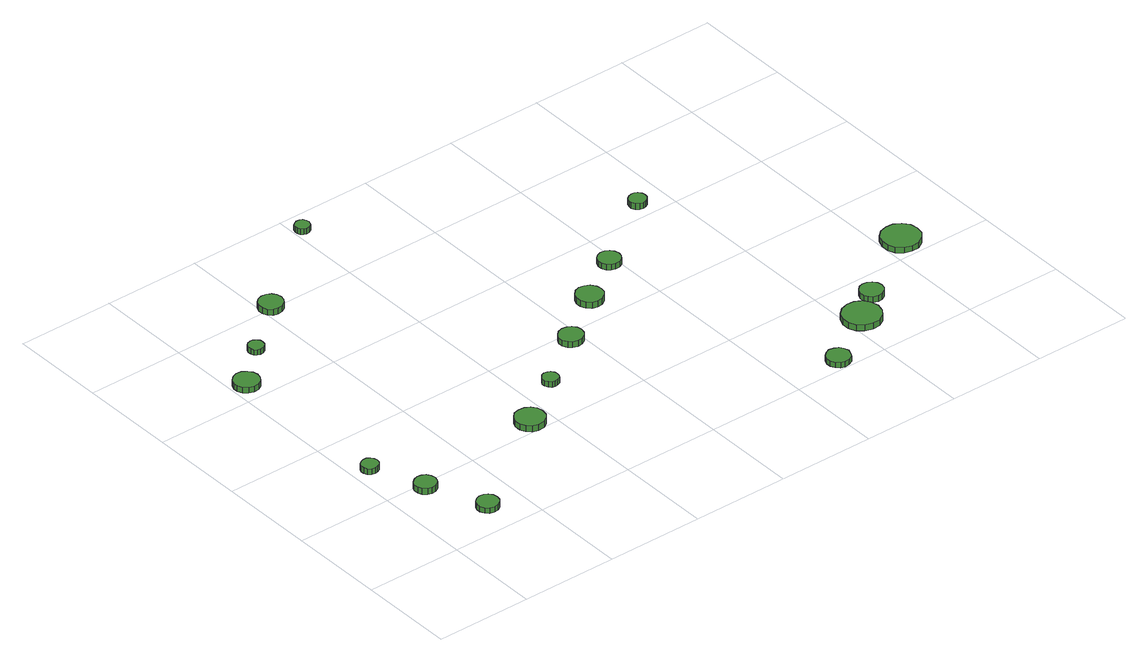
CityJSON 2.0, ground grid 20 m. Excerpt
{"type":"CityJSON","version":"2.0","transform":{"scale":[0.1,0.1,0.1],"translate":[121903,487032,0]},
"CityObjects":{
"tree1":{"type":"SolitaryVegetationObject","attributes":{"function":"something"},"geometry":[{"type":"MultiSurface","lod":"1","boundaries":[[[0,1,2,3,4,5,6,7,8,9,10,11,12,13,14]],[[15,16,17,18,19,20,21,22,23,24,25,26,27,28,29]],[[0,29,28,1]],[[1,28,27,2]],[[2,27,26,3]],[[3,26,25,4]],[[4,25,24,5]],[[5,24,23,6]],[[6,23,22,7]],[[7,22,21,8]],[[8,21,20,9]],[[9,20,19,10]],[[10,19,18,11]],[[11,18,17,12]],[[12,17,16,13]],[[13,16,15,14]],[[14,15,29,0]]]}]},
"tree2":{"type":"SolitaryVegetationObject","attributes":{"function":"something"},"geometry":[{"type":"MultiSurface","lod":"1","boundaries":[[[30,31,32,33,34,35,36,37,38,39,40,41,42,43,44]],[[45,46,47,48,49,50,51,52,53,54,55,56,57,58,59]],[[30,59,58,31]],[[31,58,57,32]],[[32,57,56,33]],[[33,56,55,34]],[[34,55,54,35]],[[35,54,53,36]],[[36,53,52,37]],[[37,52,51,38]],[[38,51,50,39]],[[39,50,49,40]],[[40,49,48,41]],[[41,48,47,42]],[[42,47,46,43]],[[43,46,45,44]],[[44,45,59,30]]]}]},
"tree3":{"type":"SolitaryVegetationObject","attributes":{"function":"something"},"geometry":[{"type":"MultiSurface","lod":"1","boundaries":[[[60,61,62,63,64,65,66,67,68,69,70,71,72,73,74]],[[75,76,77,78,79,80,81,82,83,84,85,86,87,88,89]],[[60,89,88,61]],[[61,88,87,62]],[[62,87,86,63]],[[63,86,85,64]],[[64,85,84,65]],[[65,84,83,66]],[[66,83,82,67]],[[67,82,81,68]],[[68,81,80,69]],[[69,80,79,70]],[[70,79,78,71]],[[71,78,77,72]],[[72,77,76,73]],[[73,76,75,74]],[[74,75,89,60]]]}]},
"tree4":{"type":"SolitaryVegetationObject","attributes":{"function":"something"},"geometry":[{"type":"MultiSurface","lod":"1","boundaries":[[[90,91,92,93,94,95,96,97,98,99,100,101,102,103,104]],[[105,106,107,108,109,110,111,112,113,114,115,116,117,118,119]],[[90,119,118,91]],[[91,118,117,92]],[[92,117,116,93]],[[93,116,115,94]],[[94,115,114,95]],[[95,114,113,96]],[[96,113,112,97]],[[97,112,111,98]],[[98,111,110,99]],[[99,110,109,100]],[[100,109,108,101]],[[101,108,107,102]],[[102,107,106,103]],[[103,106,105,104]],[[104,105,119,90]]]}]},
"tree5":{"type":"SolitaryVegetationObject","attributes":{"function":"something"},"geometry":[{"type":"MultiSurface","lod":"1","boundaries":[[[120,121,122,123,124,125,126,127,128,129,130,131,132,133,134]],[[135,136,137,138,139,140,141,142,143,144,145,146,147,148,149]],[[120,149,148,121]],[[121,148,147,122]],[[122,147,146,123]],[[123,146,145,124]],[[124,145,144,125]],[[125,144,143,126]],[[126,143,142,127]],[[127,142,141,128]],[[128,141,140,129]],[[129,140,139,130]],[[130,139,138,131]],[[131,138,137,132]],[[132,137,136,133]],[[133,136,135,134]],[[134,135,149,120]]]}]},
"tree6":{"type":"SolitaryVegetationObject","attributes":{"function":"something"},"geometry":[{"type":"MultiSurface","lod":"1","boundaries":[[[150,151,152,153,154,155,156,157,158,159,160,161,162,163,164]],[[165,166,167,168,169,170,171,172,173,174,175,176,177,178,179]],[[150,179,178,151]],[[151,178,177,152]],[[152,177,176,153]],[[153,176,175,154]],[[154,175,174,155]],[[155,174,173,156]],[[156,173,172,157]],[[157,172,171,158]],[[158,171,170,159]],[[159,170,169,160]],[[160,169,168,161]],[[161,168,167,162]],[[162,167,166,163]],[[163,166,165,164]],[[164,165,179,150]]]}]},
"tree7":{"type":"SolitaryVegetationObject","attributes":{"function":"something"},"geometry":[{"type":"MultiSurface","lod":"1","boundaries":[[[180,181,182,183,184,185,186,187,188,189,190,191,192,193,194]],[[195,196,197,198,199,200,201,202,203,204,205,206,207,208,209]],[[180,209,208,181]],[[181,208,207,182]],[[182,207,206,183]],[[183,206,205,184]],[[184,205,204,185]],[[185,204,203,186]],[[186,203,202,187]],[[187,202,201,188]],[[188,201,200,189]],[[189,200,199,190]],[[190,199,198,191]],[[191,198,197,192]],[[192,197,196,193]],[[193,196,195,194]],[[194,195,209,180]]]}]},
"tree8":{"type":"SolitaryVegetationObject","attributes":{"function":"something"},"geometry":[{"type":"MultiSurface","lod":"1","boundaries":[[[210,211,212,213,214,215,216,217,218,219,220,221,222,223,224]],[[225,226,227,228,229,230,231,232,233,234,235,236,237,238,239]],[[210,239,238,211]],[[211,238,237,212]],[[212,237,236,213]],[[213,236,235,214]],[[214,235,234,215]],[[215,234,233,216]],[[216,233,232,217]],[[217,232,231,218]],[[218,231,230,219]],[[219,230,229,220]],[[220,229,228,221]],[[221,228,227,222]],[[222,227,226,223]],[[223,226,225,224]],[[224,225,239,210]]]}]},
"tree9":{"type":"SolitaryVegetationObject","attributes":{"function":"something"},"geometry":[{"type":"MultiSurface","lod":"1","boundaries":[[[240,241,242,243,244,245,246,247,248,249,250,251,252,253,254]],[[255,256,257,258,259,260,261,262,263,264,265,266,267,268,269]],[[240,269,268,241]],[[241,268,267,242]],[[242,267,266,243]],[[243,266,265,244]],[[244,265,264,245]],[[245,264,263,246]],[[246,263,262,247]],[[247,262,261,248]],[[248,261,260,249]],[[249,260,259,250]],[[250,259,258,251]],[[251,258,257,252]],[[252,257,256,253]],[[253,256,255,254]],[[254,255,269,240]]]}]},
"tree10":{"type":"SolitaryVegetationObject","attributes":{"function":"something"},"geometry":[{"type":"MultiSurface","lod":"1","boundaries":[[[270,271,272,273,274,275,276,277,278,279,280,281,282,283,284]],[[285,286,287,288,289,290,291,292,293,294,295,296,297,298,299]],[[270,299,298,271]],[[271,298,297,272]],[[272,297,296,273]],[[273,296,295,274]],[[274,295,294,275]],[[275,294,293,276]],[[276,293,292,277]],[[277,292,291,278]],[[278,291,290,279]],[[279,290,289,280]],[[280,289,288,281]],[[281,288,287,282]],[[282,287,286,283]],[[283,286,285,284]],[[284,285,299,270]]]}]},
"tree11":{"type":"SolitaryVegetationObject","attributes":{"function":"something"},"geometry":[{"type":"MultiSurface","lod":"1","boundaries":[[[300,301,302,303,304,305,306,307,308,309,310,311,312,313,314]],[[315,316,317,318,319,320,321,322,323,324,325,326,327,328,329]],[[300,329,328,301]],[[301,328,327,302]],[[302,327,326,303]],[[303,326,325,304]],[[304,325,324,305]],[[305,324,323,306]],[[306,323,322,307]],[[307,322,321,308]],[[308,321,320,309]],[[309,320,319,310]],[[310,319,318,311]],[[311,318,317,312]],[[312,317,316,313]],[[313,316,315,314]],[[314,315,329,300]]]}]},
"tree12":{"type":"SolitaryVegetationObject","attributes":{"function":"something"},"geometry":[{"type":"MultiSurface","lod":"1","boundaries":[[[330,331,332,333,334,335,336,337,338,339,340,341,342,343,344]],[[345,346,347,348,349,350,351,352,353,354,355,356,357,358,359]],[[330,359,358,331]],[[331,358,357,332]],[[332,357,356,333]],[[333,356,355,334]],[[334,355,354,335]],[[335,354,353,336]],[[336,353,352,337]],[[337,352,351,338]],[[338,351,350,339]],[[339,350,349,340]],[[340,349,348,341]],[[341,348,347,342]],[[342,347,346,343]],[[343,346,345,344]],[[344,345,359,330]]]}]},
"tree13":{"type":"SolitaryVegetationObject","attributes":{"function":"something"},"geometry":[{"type":"MultiSurface","lod":"1","boundaries":[[[360,361,362,363,364,365,366,367,368,369,370,371,372,373,374]],[[375,376,377,378,379,380,381,382,383,384,385,386,387,388,389]],[[360,389,388,361]],[[361,388,387,362]],[[362,387,386,363]],[[363,386,385,364]],[[364,385,384,365]],[[365,384,383,366]],[[366,383,382,367]],[[367,382,381,368]],[[368,381,380,369]],[[369,380,379,370]],[[370,379,378,371]],[[371,378,377,372]],[[372,377,376,373]],[[373,376,375,374]],[[374,375,389,360]]]}]},
"tree14":{"type":"SolitaryVegetationObject","attributes":{"function":"something"},"geometry":[{"type":"MultiSurface","lod":"1","boundaries":[[[390,391,392,393,394,395,396,397,398,399,400,401,402,403,404]],[[405,406,407,408,409,410,411,412,413,414,415,416,417,418,419]],[[390,419,418,391]],[[391,418,417,392]],[[392,417,416,393]],[[393,416,415,394]],[[394,415,414,395]],[[395,414,413,396]],[[396,413,412,397]],[[397,412,411,398]],[[398,411,410,399]],[[399,410,409,400]],[[400,409,408,401]],[[401,408,407,402]],[[402,407,406,403]],[[403,406,405,404]],[[404,405,419,390]]]}]},
"tree15":{"type":"SolitaryVegetationObject","attributes":{"function":"something"},"geometry":[{"type":"MultiSurface","lod":"1","boundaries":[[[420,421,422,423,424,425,426,427,428,429,430,431,432,433,434]],[[435,436,437,438,439,440,441,442,443,444,445,446,447,448,449]],[[420,449,448,421]],[[421,448,447,422]],[[422,447,446,423]],[[423,446,445,424]],[[424,445,444,425]],[[425,444,443,426]],[[426,443,442,427]],[[427,442,441,428]],[[428,441,440,429]],[[429,440,439,430]],[[430,439,438,431]],[[431,438,437,432]],[[432,437,436,433]],[[433,436,435,434]],[[434,435,449,420]]]}]},
"tree16":{"type":"SolitaryVegetationObject","attributes":{"function":"something"},"geometry":[{"type":"MultiSurface","lod":"1","boundaries":[[[450,451,452,453,454,455,456,457,458,459,460,461,462,463,464]],[[465,466,467,468,469,470,471,472,473,474,475,476,477,478,479]],[[450,479,478,451]],[[451,478,477,452]],[[452,477,476,453]],[[453,476,475,454]],[[454,475,474,455]],[[455,474,473,456]],[[456,473,472,457]],[[457,472,471,458]],[[458,471,470,459]],[[459,470,469,460]],[[460,469,468,461]],[[461,468,467,462]],[[462,467,466,463]],[[463,466,465,464]],[[464,465,479,450]]]}]},
"tree17":{"type":"SolitaryVegetationObject","attributes":{"function":"something"},"geometry":[{"type":"MultiSurface","lod":"1","boundaries":[[[480,481,482,483,484,485,486,487,488,489,490,491,492,493,494]],[[495,496,497,498,499,500,501,502,503,504,505,506,507,508,509]],[[480,509,508,481]],[[481,508,507,482]],[[482,507,506,483]],[[483,506,505,484]],[[484,505,504,485]],[[485,504,503,486]],[[486,503,502,487]],[[487,502,501,488]],[[488,501,500,489]],[[489,500,499,490]],[[490,499,498,491]],[[491,498,497,492]],[[492,497,496,493]],[[493,496,495,494]],[[494,495,509,480]]]}]}
},
"vertices":[
[51,290,20],[49,297,20],[45,303,20],[39,307,20],[32,307,20],[25,305,20],[19,300,20],[16,294,20],[16,287,20],[19,280,20],[25,275,20],[32,273,20],[39,274,20],[45,277,20],[49,283,20],[49,283,7],[45,277,7],[39,274,7],[32,273,7],[25,275,7],[19,280,7],[16,287,7],[16,294,7],[19,300,7],[25,305,7],[32,307,7],[39,307,7],[45,303,7],[49,297,7],[51,290,7],
[101,186,16],[99,195,16],[94,203,16],[86,207,16],[77,208,16],[68,205,16],[61,199,16],[57,191,16],[57,182,16],[61,173,16],[68,167,16],[77,164,16],[86,165,16],[94,170,16],[99,177,16],[99,177,3],[94,170,3],[86,165,3],[77,164,3],[68,167,3],[61,173,3],[57,182,3],[57,191,3],[61,199,3],[68,205,3],[77,208,3],[86,207,3],[94,203,3],[99,195,3],[101,186,3],
[152,70,14],[150,79,14],[145,87,14],[137,91,14],[128,92,14],[119,89,14],[112,83,14],[108,75,14],[108,66,14],[112,57,14],[119,51,14],[128,48,14],[137,49,14],[145,54,14],[150,61,14],[150,61,2],[145,54,2],[137,49,2],[128,48,2],[119,51,2],[112,57,2],[108,66,2],[108,75,2],[112,83,2],[119,89,2],[128,92,2],[137,91,2],[145,87,2],[150,79,2],[152,70,2],
[57,642,15],[55,652,15],[48,661,15],[39,667,15],[28,668,15],[18,664,15],[10,657,15],[5,647,15],[5,636,15],[10,626,15],[18,619,15],[28,616,15],[39,617,15],[48,622,15],[55,631,15],[55,631,3],[48,622,3],[39,617,3],[28,616,3],[18,619,3],[10,626,3],[5,636,3],[5,647,3],[10,657,3],[18,664,3],[28,668,3],[39,667,3],[48,661,3],[55,652,3],[57,642,3],
[129,716,15],[128,722,15],[124,727,15],[118,731,15],[112,731,15],[105,729,15],[100,725,15],[98,719,15],[98,712,15],[100,706,15],[105,702,15],[112,700,15],[118,701,15],[124,704,15],[128,709,15],[128,709,3],[124,704,3],[118,701,3],[112,700,3],[105,702,3],[100,706,3],[98,712,3],[98,719,3],[100,725,3],[105,729,3],[112,731,3],[118,731,3],[124,727,3],[128,722,3],[129,716,3],
[384,225,17],[382,237,17],[374,247,17],[364,253,17],[351,254,17],[339,251,17],[330,242,17],[325,231,17],[325,218,17],[330,207,17],[339,199,17],[351,195,17],[364,196,17],[374,202,17],[382,212,17],[382,212,4],[374,202,4],[364,196,4],[351,195,4],[339,199,4],[330,207,4],[325,218,4],[325,231,4],[330,242,4],[339,251,4],[351,254,4],[364,253,4],[374,247,4],[382,237,4],[384,225,4],
[242,801,18],[240,811,18],[234,819,18],[225,824,18],[215,825,18],[205,822,18],[197,815,18],[193,806,18],[193,796,18],[197,786,18],[205,779,18],[215,776,18],[225,777,18],[234,783,18],[240,791,18],[240,791,5],[234,783,5],[225,777,5],[215,776,5],[205,779,5],[197,786,5],[193,796,5],[193,806,5],[197,815,5],[205,822,5],[215,825,5],[225,824,5],[234,819,5],[240,811,5],[242,801,5],
[480,301,15],[479,307,15],[475,313,15],[469,316,15],[462,317,15],[456,315,15],[451,310,15],[448,304,15],[448,297,15],[451,291,15],[456,286,15],[462,284,15],[469,285,15],[475,288,15],[479,294,15],[479,294,3],[475,288,3],[469,285,3],[462,284,3],[456,286,3],[451,291,3],[448,297,3],[448,304,3],[451,310,3],[456,315,3],[462,317,3],[469,316,3],[475,313,3],[479,307,3],[480,301,3],
[602,381,15],[600,391,15],[594,399,15],[585,404,15],[575,405,15],[565,402,15],[558,395,15],[553,386,15],[553,376,15],[558,367,15],[565,360,15],[575,357,15],[585,358,15],[594,363,15],[600,371,15],[600,371,2],[594,363,2],[585,358,2],[575,357,2],[565,360,2],[558,367,2],[553,376,2],[553,386,2],[558,395,2],[565,402,2],[575,405,2],[585,404,2],[594,399,2],[600,391,2],[602,381,2],
[432,955,16],[430,961,16],[427,967,16],[421,970,16],[415,970,16],[409,968,16],[404,964,16],[402,958,16],[402,952,16],[404,946,16],[409,942,16],[415,940,16],[421,941,16],[427,944,16],[430,949,16],[430,949,4],[427,944,4],[421,941,4],[415,940,4],[409,942,4],[404,946,4],[402,952,4],[402,958,4],[404,964,4],[409,968,4],[415,970,4],[421,970,4],[427,967,4],[430,961,4],[432,955,4],
[710,457,16],[708,468,16],[701,478,16],[691,483,16],[680,485,16],[669,481,16],[661,473,16],[656,463,16],[656,451,16],[661,441,16],[669,433,16],[680,430,16],[691,431,16],[701,437,16],[708,446,16],[708,446,3],[701,437,3],[691,431,3],[680,430,3],[669,433,3],[661,441,3],[656,451,3],[656,463,3],[661,473,3],[669,481,3],[680,485,3],[691,483,3],[701,478,3],[708,468,3],[710,457,3],
[937,25,14],[934,35,14],[929,43,14],[920,47,14],[910,49,14],[901,45,14],[894,39,14],[890,30,14],[890,20,14],[894,11,14],[901,4,14],[910,1,14],[920,2,14],[929,7,14],[934,15,14],[934,15,2],[929,7,2],[920,2,2],[910,1,2],[901,4,2],[894,11,2],[890,20,2],[890,30,2],[894,39,2],[901,45,2],[910,49,2],[920,47,2],[929,43,2],[934,35,2],[937,25,2],
[807,525,14],[805,535,14],[799,542,14],[791,547,14],[782,548,14],[773,545,14],[766,539,14],[762,530,14],[762,521,14],[766,512,14],[773,506,14],[782,503,14],[791,504,14],[799,508,14],[805,516,14],[805,516,2],[799,508,2],[791,504,2],[782,503,2],[773,506,2],[766,512,2],[762,521,2],[762,530,2],[766,539,2],[773,545,2],[782,548,2],[791,547,2],[799,542,2],[805,535,2],[807,525,2],
[1068,101,14],[1064,117,14],[1055,130,14],[1041,138,14],[1025,139,14],[1010,134,14],[998,124,14],[991,109,14],[991,93,14],[998,78,14],[1010,68,14],[1025,63,14],[1041,64,14],[1055,72,14],[1064,85,14],[1064,85,1],[1055,72,1],[1041,64,1],[1025,63,1],[1010,68,1],[998,78,1],[991,93,1],[991,109,1],[998,124,1],[1010,134,1],[1025,139,1],[1041,138,1],[1055,130,1],[1064,117,1],[1068,101,1],
[959,637,15],[958,644,15],[953,650,15],[947,654,15],[940,654,15],[933,652,15],[927,647,15],[924,640,15],[924,633,15],[927,626,15],[933,621,15],[940,619,15],[947,620,15],[953,624,15],[958,630,15],[958,630,2],[953,624,2],[947,620,2],[940,619,2],[933,621,2],[927,626,2],[924,633,2],[924,640,2],[927,647,2],[933,652,2],[940,654,2],[947,654,2],[953,650,2],[958,644,2],[959,637,2],
[1114,147,14],[1112,157,14],[1106,165,14],[1097,170,14],[1088,171,14],[1078,168,14],[1071,161,14],[1067,152,14],[1067,142,14],[1071,133,14],[1078,127,14],[1088,124,14],[1097,125,14],[1106,130,14],[1112,138,14],[1112,138,1],[1106,130,1],[1097,125,1],[1088,124,1],[1078,127,1],[1071,133,1],[1067,142,1],[1067,152,1],[1071,161,1],[1078,168,1],[1088,171,1],[1097,170,1],[1106,165,1],[1112,157,1],[1114,147,1],
[1275,243,16],[1272,259,16],[1262,272,16],[1248,280,16],[1232,281,16],[1217,277,16],[1205,266,16],[1199,251,16],[1199,235,16],[1205,220,16],[1217,210,16],[1232,205,16],[1248,206,16],[1262,214,16],[1272,227,16],[1272,227,4],[1262,214,4],[1248,206,4],[1232,205,4],[1217,210,4],[1205,220,4],[1199,235,4],[1199,251,4],[1205,266,4],[1217,277,4],[1232,281,4],[1248,280,4],[1262,272,4],[1272,259,4],[1275,243,4]
]}
